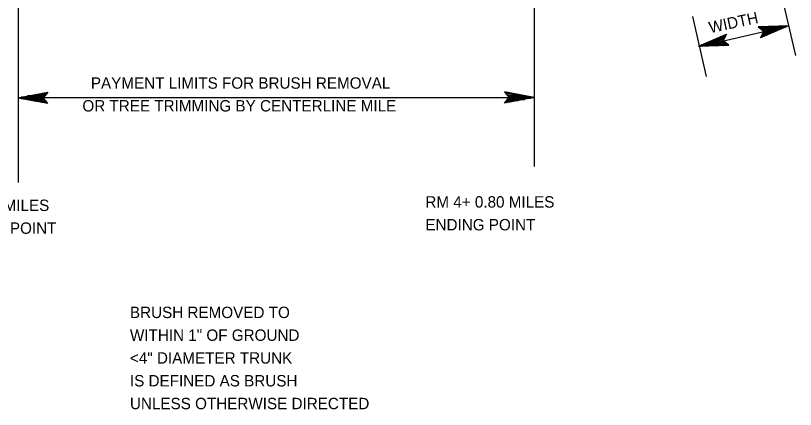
# Model space of a CAD drawing. Extents: x 1723386 to 1725112, y 3439675 to 3440789.
# Drawn here: x 1723682.2 to 1724161.7, y 3440078.5 to 3440320.4 of the extents above; entities that cross this region are included whole.
import ezdxf

# ---------------------------------------------------------------- set-up
doc = ezdxf.new("R2010")
doc.units = 0
for name, color, linetype in [('Default', 7, 'Continuous'), ('Level 1', 7, 'Continuous'), ('Level 2', 7, 'Continuous'), ('Level 4', 7, 'Continuous')]:
    doc.layers.add(name, color=color, linetype=linetype)

msp = doc.modelspace()

# ---------------------------------------------------------------- linework, layer by layer
at = {"layer": 'Level 1'}
for p, q in [((1724001.03, 3440362.96), (1724001.03, 3440227.63)), ((1723683.7, 3440337.05), (1723683.7, 3440217.84)), ((1724153.77, 3440330.26), (1724161.65, 3440295.88)), ((1724098.3, 3440319.92), (1724106.79, 3440282.89)), ((1724102.55, 3440301.41), (1724157.46, 3440314.16)), ((1723683.7, 3440270.01), (1724001.03, 3440270.01))]:
    msp.add_line(p, q, dxfattribs=at)
at = {"layer": 'Level 4'}
for p, q in [((1724157.46, 3440314.16), (1724138.75, 3440313.51)), ((1724138.8, 3440313.5), (1724142.31, 3440310.78)), ((1724142.04, 3440313.61), (1724139.07, 3440313.27)), ((1724146.58, 3440313.79), (1724139.79, 3440312.73)), ((1724139.79, 3440312.73), (1724142.04, 3440313.61)), ((1724157.46, 3440314.16), (1724140.26, 3440306.82)), ((1724151.47, 3440313.95), (1724140.52, 3440312.17)), ((1724140.52, 3440312.17), (1724146.58, 3440313.79)), ((1724155.34, 3440314.08), (1724141.18, 3440311.67)), ((1724141.18, 3440311.67), (1724151.47, 3440313.95)), ((1724155.57, 3440313.35), (1724141.62, 3440309.41)), ((1724157.46, 3440314.16), (1724141.77, 3440311.21)), ((1724141.77, 3440311.21), (1724155.34, 3440314.08)), ((1724157.46, 3440314.16), (1724141.95, 3440310.08)), ((1724141.95, 3440310.08), (1724155.57, 3440313.35)), ((1724102.1, 3440301.55), (1724119.29, 3440308.88)), ((1724115.67, 3440307.31), (1724119.04, 3440308.4)), ((1724119.28, 3440308.88), (1724117.25, 3440304.93)), ((1724140.28, 3440306.82), (1724142.31, 3440310.78)), ((1724143.89, 3440308.39), (1724140.52, 3440307.3)), ((1724148.18, 3440310.21), (1724140.87, 3440307.95)), ((1724140.87, 3440307.95), (1724143.89, 3440308.39)), ((1724151.79, 3440311.76), (1724141.21, 3440308.65)), ((1724141.21, 3440308.65), (1724148.18, 3440310.21)), ((1724141.62, 3440309.41), (1724151.79, 3440311.76)), ((1724102.1, 3440301.55), (1724117.61, 3440305.63)), ((1724102.1, 3440301.55), (1724117.78, 3440304.49)), ((1724103.99, 3440302.35), (1724117.94, 3440306.29)), ((1724117.61, 3440305.63), (1724103.99, 3440302.35)), ((1724117.78, 3440304.49), (1724104.22, 3440301.62)), ((1724104.22, 3440301.62), (1724118.38, 3440304.03)), ((1724107.77, 3440303.94), (1724118.35, 3440307.06)), ((1724117.94, 3440306.29), (1724107.77, 3440303.94)), ((1724118.38, 3440304.03), (1724108.09, 3440301.76)), ((1724108.09, 3440301.76), (1724119.04, 3440303.54)), ((1724111.38, 3440305.5), (1724118.69, 3440307.76)), ((1724118.35, 3440307.06), (1724111.38, 3440305.5)), ((1724119.04, 3440303.54), (1724112.98, 3440301.91)), ((1724118.69, 3440307.76), (1724115.67, 3440307.31)), ((1724120.76, 3440302.21), (1724117.25, 3440304.93)), ((1724102.1, 3440301.55), (1724120.81, 3440302.19)), ((1724112.98, 3440301.91), (1724119.77, 3440302.98)), ((1724119.77, 3440302.98), (1724117.52, 3440302.09)), ((1724117.52, 3440302.09), (1724120.49, 3440302.43)), ((1723683.57, 3440269.96), (1723701.98, 3440273.39)), ((1723683.57, 3440269.96), (1723699.52, 3440270.49)), ((1723683.57, 3440269.96), (1723701.95, 3440266.53)), ((1723683.57, 3440269.96), (1723699.6, 3440269.34)), ((1723685.66, 3440270.34), (1723700, 3440271.06)), ((1723699.52, 3440270.49), (1723685.66, 3440270.34)), ((1723689.47, 3440271.05), (1723700.55, 3440271.69)), ((1723700, 3440271.06), (1723689.47, 3440271.05)), ((1723694.28, 3440271.96), (1723701.13, 3440272.4)), ((1723700.55, 3440271.69), (1723694.28, 3440271.96)), ((1723698.75, 3440272.77), (1723701.72, 3440273.09)), ((1723701.13, 3440272.4), (1723698.75, 3440272.77)), ((1723701.93, 3440273.36), (1723699.1, 3440269.95)), ((1723701.93, 3440266.53), (1723699.1, 3440269.95)), ((1724001.12, 3440270.04), (1723982.72, 3440273.47)), ((1724001.12, 3440270.04), (1723982.75, 3440266.61)), ((1723982.76, 3440273.44), (1723985.6, 3440270.03)), ((1723982.76, 3440266.61), (1723985.6, 3440270.03)), ((1723985.95, 3440272.85), (1723982.98, 3440273.17)), ((1723983.57, 3440272.48), (1723985.95, 3440272.85)), ((1723990.42, 3440272.04), (1723983.57, 3440272.48)), ((1723984.15, 3440271.77), (1723990.42, 3440272.04)), ((1723995.23, 3440271.13), (1723984.15, 3440271.77)), ((1723999.03, 3440270.42), (1723984.69, 3440271.14)), ((1723984.69, 3440271.14), (1723995.23, 3440271.13)), ((1724001.12, 3440270.04), (1723985.1, 3440269.42)), ((1724001.12, 3440270.04), (1723985.17, 3440270.57)), ((1723985.17, 3440270.57), (1723999.03, 3440270.42)), ((1723699.6, 3440269.34), (1723685.59, 3440269.58)), ((1723685.59, 3440269.58), (1723700.07, 3440268.76)), ((1723700.07, 3440268.76), (1723689.63, 3440268.85)), ((1723689.63, 3440268.85), (1723700.63, 3440268.11)), ((1723700.63, 3440268.11), (1723693.49, 3440268.12)), ((1723693.49, 3440268.12), (1723701.11, 3440267.5)), ((1723701.11, 3440267.5), (1723698.07, 3440267.28)), ((1723698.07, 3440267.28), (1723701.6, 3440266.94)), ((1723986.63, 3440267.36), (1723983.09, 3440267.02)), ((1723991.21, 3440268.2), (1723983.58, 3440267.58)), ((1723983.58, 3440267.58), (1723986.63, 3440267.36)), ((1723995.07, 3440268.93), (1723984.07, 3440268.19)), ((1723984.07, 3440268.19), (1723991.21, 3440268.2)), ((1723999.1, 3440269.66), (1723984.63, 3440268.84)), ((1723984.63, 3440268.84), (1723995.07, 3440268.93)), ((1723985.1, 3440269.42), (1723999.1, 3440269.66))]:
    msp.add_line(p, q, dxfattribs=at)

# ---------------------------------------------------------------- texts
at = {"layer": 'Default'}
for s, p in [('BRUSH REMOVED TO', (1723752.5, 3440134.56)), ('WITHIN 1" OF GROUND', (1723752.5, 3440120.56)), ('<4" DIAMETER TRUNK', (1723752.5, 3440106.56)), ('IS DEFINED AS BRUSH', (1723752.5, 3440092.56)), ('UNLESS OTHERWISE DIRECTED', (1723752.5, 3440078.56))]:
    msp.add_text(s, height=7, dxfattribs=at).set_placement(p)
at = {"layer": 'Level 2'}
msp.add_text(' WIDTH', height=7, rotation=12, dxfattribs=at).set_placement((1724106.73, 3440309))
for s, p in [('  PAYMENT LIMITS FOR BRUSH REMOVAL', (1723723.27, 3440275.47)), ('OR TREE TRIMMING BY CENTERLINE MILE', (1723723.27, 3440261.47)), ('RM 4+ 0.80 MILES', (1723934.14, 3440202.43)), ('RM 2 +0.40 MILES', (1723623.57, 3440200.33)), ('BEGINNING POINT', (1723623.57, 3440186.33)), ('ENDING POINT', (1723934.14, 3440188.43))]:
    msp.add_text(s, height=7, dxfattribs=at).set_placement(p)

doc.saveas('drawing.dxf')
